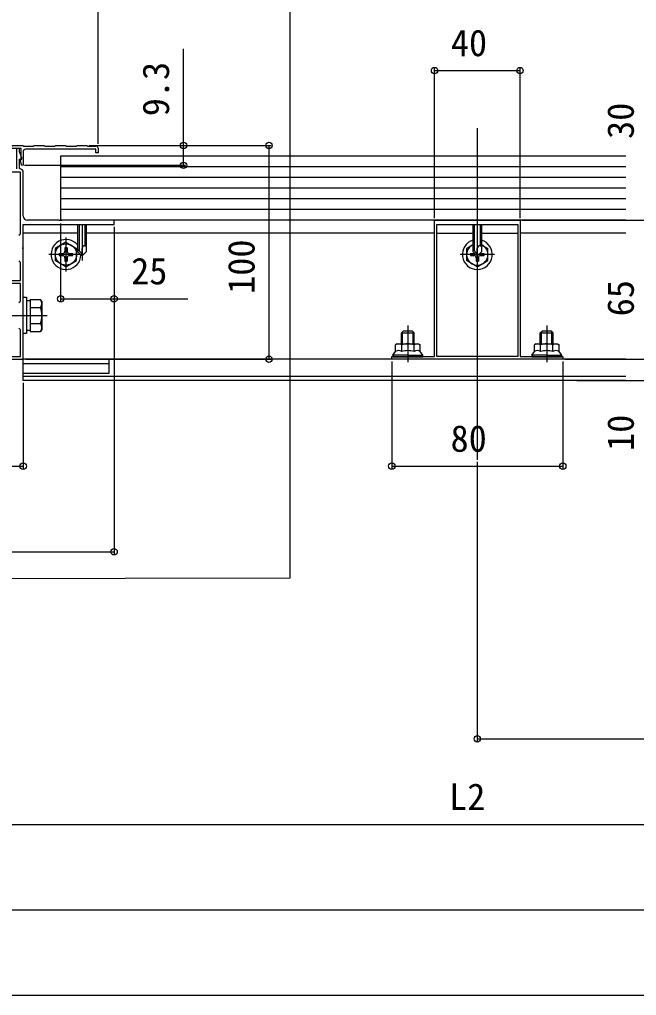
# Model space of a CAD drawing. Units: millimetres, scale not verified. Extents: x -875 to 875, y -1300 to 1294.
# Drawn here: x 21.4 to 310.1, y -568.3 to -111.9 of the extents above; entities that cross this region are included whole.
import ezdxf
from ezdxf.enums import TextEntityAlignment as Align

# ---------------------------------------------------------------- set-up
doc = ezdxf.new("R2010")
doc.units = ezdxf.units.MM
doc.header["$LTSCALE"] = 8
for name, color, linetype in [('0-2_USER1', 3, 'Continuous'), ('0-3_YKK_11', 7, 'Continuous'), ('0-4_YKK_12', 2, 'Continuous'), ('0-5_YKK_13', 4, 'Continuous'), ('0-6_YKK_D', 6, 'Continuous'), ('0-8_YSS_K', 3, 'Continuous')]:
    doc.layers.add(name, color=color, linetype=linetype)
doc.styles.add('ＭＳ ゴシック', font='')
doc.styles.get('ＭＳ ゴシック').set_extended_font_data('MS Gothic')

msp = doc.modelspace()

# ---------------------------------------------------------------- linework, layer by layer
at = {"layer": '0-2_USER1'}
msp.add_lwpolyline([(-160.614, -22.097), (147.884, -21.374), (147.884, -373.118), (-160.614, -373.841)], close=True, dxfattribs=at)
at = {"layer": '0-3_YKK_11'}
msp.add_line((23.1, -203.8), (23.1, -183.4), dxfattribs=at)
for points in [[(23.1, -173.6), (23.1, -180.042), (22.502, -180.147), (21.615, -177.713), (22.2, -177.5), (22.2, -172.3), (-8.1, -172.3), (-8.1, -180.65)], [(12.95, -170.8), (13.25, -171.1), (17.95, -171.1), (18.25, -170.8), (22.95, -170.8), (23.25, -171.1), (27.95, -171.1), (28.25, -170.8), (32.95, -170.8), (33.25, -171.1), (37.95, -171.1), (38.25, -170.8), (42.95, -170.8), (43.25, -171.1), (47.95, -171.1), (48.25, -170.8), (52.95, -170.8), (53.25, -171.1), (57.1, -171.1)], [(21.668, -181.809), (21.4, -181.511), (21.4, -177.3), (22.4, -177.3), (22.4, -176.547), (21.4, -173.8), (21.4, -172.3), (20, -172.3), (20, -181.8)], [(58.1, -172.1), (58.1, -174.3), (57.1, -174.3), (57.1, -172.6), (24.1, -172.6)], [(21.1, -212.8), (21.8, -212.1), (21.8, -183.3), (-50.6, -183.3)], [(-13.942, -270.8), (23.1, -270.8), (23.1, -250.758), (22.98, -250.575), (22.98, -250.025), (23.1, -249.842), (23.1, -219.258), (22.98, -219.075), (22.98, -218.525), (23.1, -218.342), (23.1, -207.8), (65.6, -207.8), (65.6, -205.8), (41.271, -205.8), (41.079, -205.943), (40.121, -205.943), (39.929, -205.8), (25.1, -205.8)], [(17.1, -234), (21.8, -234), (21.8, -225.5), (21.1, -224.8)], [(21.1, -244.3), (21.8, -243.6), (21.8, -235.3), (17.1, -235.3)], [(-10.7, -269.5), (21.8, -269.5), (21.8, -257), (21.1, -256.3)]]:
    msp.add_lwpolyline(points, dxfattribs=at)
for points in [[(275.6, -270.8), (195.6, -270.8), (195.6, -269.5), (202.642, -269.5), (202.825, -269.62), (203.375, -269.62), (203.558, -269.5), (215.6, -269.5), (215.6, -205.8), (235.142, -205.8), (235.325, -205.92), (235.875, -205.92), (236.058, -205.8), (255.6, -205.8), (255.6, -269.5), (267.642, -269.5), (267.825, -269.62), (268.375, -269.62), (268.558, -269.5), (275.6, -269.5)], [(216.7, -269.5), (216.7, -207.8), (254.5, -207.8), (254.5, -269.5)]]:
    msp.add_lwpolyline(points, close=True, dxfattribs=at)
for centre, radius, start, end in [((24.1, -173.6), 1, 90.00001, 179.99999), ((57.1, -172.1), 1, 0.00001, 89.99999), ((21.5, -183.4), 1.6, 360, 83.95768), ((25.1, -203.8), 2, 180.00001, 269.99999)]:
    msp.add_arc(centre, radius, start, end, dxfattribs=at)
at = {"layer": '0-4_YKK_12'}
for p, q in [((235.6, -162.799), (235.6, -317.8)), ((48.6, -211.8), (23.1, -211.8)), ((23.1, -280.8), (23.1, -211.8)), ((215.6, -211.8), (52.6, -211.8)), ((216.7, -211.8), (233.6, -211.8)), ((237.6, -211.8), (254.5, -211.8)), ((305.15, -211.8), (255.6, -211.8)), ((23.1, -270.8), (23.1, -258.8)), ((305.15, -270.8), (23.1, -270.8)), ((23.1, -272.8), (63.112, -272.8)), ((63.1, -270.8), (63.1, -277.5)), ((63.1, -277.5), (23.1, -277.5)), ((305.15, -278.8), (23.1, -278.8)), ((305.15, -280.8), (23.1, -280.8))]:
    msp.add_line(p, q, dxfattribs=at)
at = {"layer": '0-5_YKK_13'}
for p, q in [((305.15, -175.8), (40.6, -175.8)), ((40.6, -175.8), (40.6, -205.8)), ((305.15, -180.8), (40.6, -180.8)), ((305.15, -185.8), (40.6, -185.8)), ((305.15, -190.8), (40.6, -190.8)), ((305.15, -195.8), (40.6, -195.8)), ((305.15, -200.8), (40.6, -200.8)), ((305.15, -205.8), (40.6, -205.8)), ((48.6, -220.5), (48.6, -207.8)), ((49.2, -207.8), (49.2, -220.1)), ((50.6, -207.8), (50.6, -224.634)), ((52, -207.8), (52, -217.7)), ((52.6, -207.8), (52.6, -220.5)), ((233.6, -220.5), (233.6, -207.8)), ((234.2, -207.8), (234.2, -220.1)), ((235.6, -207.8), (235.6, -224.634)), ((237, -207.8), (237, -217.7)), ((237.6, -207.8), (237.6, -220.5)), ((43.1, -213.8), (43.1, -229.8)), ((235.6, -213.8), (235.6, -229.8)), ((43.1, -216.05), (38.1, -218.937)), ((38.1, -218.937), (38.1, -224.663)), ((42.6, -218.65), (42.6, -220.3)), ((43.6, -218.65), (42.6, -218.65)), ((43.1, -216.05), (48.1, -218.937)), ((43.6, -218.65), (43.6, -220.3)), ((48.1, -224.663), (48.1, -218.937)), ((50.6, -222.5), (50.6, -219.033)), ((51.933, -217.7), (52.6, -217.7)), ((233.6, -217.205), (230.6, -218.937)), ((230.6, -218.937), (230.6, -224.663)), ((235.6, -222.5), (235.6, -219.033)), ((236.933, -217.7), (237.6, -217.7)), ((237.6, -217.205), (240.6, -218.937)), ((240.6, -224.663), (240.6, -218.937)), ((51.1, -221.8), (35.1, -221.8)), ((39.95, -221.3), (41.6, -221.3)), ((39.95, -221.3), (39.95, -222.3)), ((39.95, -222.3), (41.6, -222.3)), ((42.6, -223.3), (42.6, -224.95)), ((43.6, -223.3), (43.6, -224.95)), ((44.6, -221.3), (46.25, -221.3)), ((44.6, -222.3), (46.25, -222.3)), ((46.25, -222.3), (46.25, -221.3)), ((48.6, -219.5), (50.6, -221.5)), ((48.6, -220.5), (50.6, -222.5)), ((52.6, -220.5), (50.6, -222.5)), ((243.6, -221.8), (227.6, -221.8)), ((232.45, -221.3), (234.1, -221.3)), ((232.45, -221.3), (232.45, -222.3)), ((232.45, -222.3), (234.1, -222.3)), ((233.6, -219.5), (235.6, -221.5)), ((233.6, -220.5), (235.6, -222.5)), ((235.1, -223.3), (235.1, -224.95)), ((237.6, -220.5), (235.6, -222.5)), ((236.1, -223.3), (236.1, -224.95)), ((237.1, -221.3), (238.75, -221.3)), ((237.1, -222.3), (238.75, -222.3)), ((238.75, -222.3), (238.75, -221.3)), ((43.1, -227.55), (38.1, -224.663)), ((42.6, -224.95), (43.6, -224.95)), ((43.1, -227.55), (48.1, -224.663)), ((235.6, -227.55), (230.6, -224.663)), ((235.1, -224.95), (236.1, -224.95)), ((235.6, -227.55), (240.6, -224.663)), ((24.7, -243.25), (26.3, -243.25)), ((26.3, -242.794), (26.3, -257.806)), ((26.3, -242.794), (31.219, -242.794)), ((26.3, -246.3), (26.3, -254.3)), ((31.8, -243.8), (31.219, -242.794)), ((31.8, -243.8), (31.8, -256.8)), ((7.8, -250.3), (34.3, -250.3)), ((26.3, -246.547), (31.219, -246.547)), ((26.3, -254.053), (31.219, -254.053)), ((203.1, -255), (203.1, -272.1)), ((268.1, -255), (268.1, -272.1)), ((26.3, -257.35), (24.7, -257.35)), ((26.3, -257.806), (31.219, -257.806)), ((31.8, -256.8), (31.219, -257.806)), ((200.1, -258.5), (206.1, -258.5)), ((200.64, -263.6), (200.64, -257.96)), ((205.56, -263.6), (205.56, -257.96)), ((265.1, -258.5), (271.1, -258.5)), ((265.64, -263.6), (265.64, -257.96)), ((270.56, -263.6), (270.56, -257.96)), ((198.1, -263.6), (197.327, -264.047)), ((197.327, -267.2), (197.327, -264.047)), ((198.1, -263.6), (208.1, -263.6)), ((200.213, -267.2), (200.213, -264.047)), ((205.987, -267.2), (205.987, -264.047)), ((208.1, -263.6), (208.874, -264.047)), ((208.874, -267.2), (208.874, -264.047)), ((263.1, -263.6), (262.327, -264.047)), ((262.327, -267.2), (262.327, -264.047)), ((263.1, -263.6), (273.1, -263.6)), ((265.213, -267.2), (265.213, -264.047)), ((270.987, -267.2), (270.987, -264.047)), ((273.1, -263.6), (273.874, -264.047)), ((273.874, -267.2), (273.874, -264.047)), ((196.1, -268.8), (197.327, -267.2)), ((196.1, -268.8), (196.1, -269.6)), ((203.1, -268.8), (196.1, -268.8)), ((203.1, -268.8), (210.1, -268.8)), ((210.1, -268.8), (208.874, -267.2)), ((210.1, -269.6), (210.1, -268.8)), ((261.1, -268.8), (262.327, -267.2)), ((261.1, -268.8), (261.1, -269.6)), ((268.1, -268.8), (261.1, -268.8)), ((268.1, -268.8), (275.1, -268.8)), ((275.1, -268.8), (273.874, -267.2)), ((275.1, -269.6), (275.1, -268.8)), ((196.1, -269.6), (210.1, -269.6)), ((261.1, -269.6), (275.1, -269.6))]:
    msp.add_line(p, q, dxfattribs=at)
msp.add_lwpolyline([(23.1, -258.8), (23.1, -241.8), (24.7, -241.8), (24.7, -258.8)], close=True, dxfattribs=at)
for points in [[(200.1, -263.6), (200.1, -258.5), (201.1, -257.5), (205.1, -257.5)], [(206.1, -263.6), (206.1, -258.5), (205.1, -257.5)], [(265.1, -263.6), (265.1, -258.5), (266.1, -257.5), (270.1, -257.5)], [(271.1, -263.6), (271.1, -258.5), (270.1, -257.5)]]:
    msp.add_lwpolyline(points, dxfattribs=at)
msp.add_circle((43.1, -221.8), 5, dxfattribs=at)
for centre, radius, start, end in [((43.1, -221.8), 7, 38.21321, 358.38552), ((51.933, -219.033), 1.333, 90, 180), ((235.6, -221.8), 7, 106.60155, 73.39845), ((235.6, -221.8), 5, 113.57818, 66.42182), ((236.933, -219.033), 1.333, 90, 180), ((41.6, -220.3), 1, 270, 0), ((41.6, -223.3), 1, 0, 90), ((44.6, -220.3), 1, 180, 270), ((44.6, -223.3), 1, 90, 180), ((234.1, -220.3), 1, 270, 285.33191), ((234.1, -223.3), 1, 0, 90), ((237.1, -223.3), 1, 90, 180), ((237.1, -220.3), 1, 254.66809, 270), ((28.477, -244.671), 3.323, 325.61575, 34.38425), ((19.381, -250.3), 12.419, 342.41205, 17.58795), ((28.477, -255.929), 3.323, 325.61575, 34.38425), ((198.77, -266.156), 2.556, 55.61575, 124.38425), ((203.1, -273.153), 9.553, 90, 107.58795), ((203.1, -273.153), 9.553, 72.41205, 90), ((207.43, -266.156), 2.556, 55.61575, 124.38425), ((263.77, -266.156), 2.556, 55.61575, 124.38425), ((268.1, -273.153), 9.553, 90, 107.58795), ((268.1, -273.153), 9.553, 72.41205, 90), ((272.43, -266.156), 2.556, 55.61575, 124.38425), ((198.77, -269.309), 2.556, 55.61575, 124.38425), ((203.1, -276.307), 9.553, 90, 107.58795), ((203.1, -276.307), 9.553, 72.41205, 90), ((207.43, -269.309), 2.556, 55.61575, 124.38425), ((263.77, -269.309), 2.556, 55.61575, 124.38425), ((268.1, -276.307), 9.553, 90, 107.58795), ((268.1, -276.307), 9.553, 72.41205, 90), ((272.43, -269.309), 2.556, 55.61575, 124.38425)]:
    msp.add_arc(centre, radius, start, end, dxfattribs=at)
for centre, major_axis, start_param, end_param in [((197.6, -268.8), (1.5, 0), 3.1415927, 4.712389), ((208.6, -268.8), (-1.5, 0), 1.5707963, 3.1415927), ((262.6, -268.8), (1.5, 0), 3.1415927, 4.712389), ((273.6, -268.8), (-1.5, 0), 1.5707963, 3.1415927)]:
    msp.add_ellipse(centre, major_axis=major_axis, ratio=0.533333, start_param=start_param, end_param=end_param, dxfattribs=at)
at = {"layer": '0-6_YKK_D'}
for p, q in [((58.1, -170.1), (58.1, -89.8)), ((215.6, -204.8), (215.6, -134.8)), ((215.6, -135.8), (255.6, -135.8)), ((255.6, -204.8), (255.6, -134.8)), ((53.95, -170.8), (99.1, -170.8)), ((53.95, -170.8), (139.1, -170.8)), ((138.1, -170.8), (138.1, -270.8)), ((23.738, -180.1), (99.1, -180.1)), ((40.6, -207.3), (40.6, -243.5)), ((65.6, -208.8), (65.6, -361.8)), ((65.6, -208.8), (65.6, -243.5)), ((256.6, -205.8), (316.6, -205.8)), ((24.1, -270.8), (139.1, -270.8)), ((195.6, -271.8), (195.6, -321.8)), ((275.6, -271.8), (275.6, -321.8)), ((276.6, -270.8), (316.6, -270.8)), ((276.6, -270.8), (316.6, -270.8)), ((23.1, -281.8), (23.1, -321.8)), ((282.108, -280.8), (316.6, -280.8)), ((235.6, -318.8), (235.6, -449.3)), ((-51.9, -320.8), (23.1, -320.8)), ((195.6, -320.8), (275.6, -320.8)), ((-94.4, -360.8), (65.6, -360.8)), ((235.6, -448.3), (485.6, -448.3)), ((-14.4, -488.3), (485.6, -488.3)), ((-504.4, -528.3), (475.6, -528.3))]:
    msp.add_line(p, q, dxfattribs=at)
for points in [[(98.1, -180.1), (98.1, -170.8), (98.1, -125.658)], [(40.6, -242.5), (65.6, -242.5), (100.076, -242.5)]]:
    msp.add_lwpolyline(points, dxfattribs=at)
for centre in [(215.6, -135.8), (255.6, -135.8), (98.1, -170.8), (138.1, -170.8), (98.1, -180.1), (40.6, -242.5), (65.6, -242.5), (138.1, -270.8), (23.1, -320.8), (195.6, -320.8), (275.6, -320.8), (65.6, -360.8), (235.6, -448.3)]:
    msp.add_circle(centre, 1.5, dxfattribs=at)
at = {"layer": '0-8_YSS_K'}
msp.add_line((775.687, -568.3), (-796.195, -568.3), dxfattribs=at)

# ---------------------------------------------------------------- texts
at = {"layer": '0-6_YKK_D', "style": 'ＭＳ ゴシック'}
for s, p in [('40', (223.236, -132.8)), ('25', (73.605, -239.5)), ('80', (223.091, -317.8)), ('L2', (222.415, -485.3))]:
    msp.add_text(s, height=12.46, dxfattribs=at).set_placement(p, align=Align.BOTTOM_LEFT)
for s, p in [('9.3', (95.1, -157.152)), ('30', (312.6, -167.761)), ('100', (135.1, -240.215)), ('65', (312.6, -250.712)), ('10', (312.6, -313.658))]:
    msp.add_text(s, height=12.46, rotation=90, dxfattribs=at).set_placement(p, align=Align.BOTTOM_LEFT)

doc.saveas('drawing.dxf')
